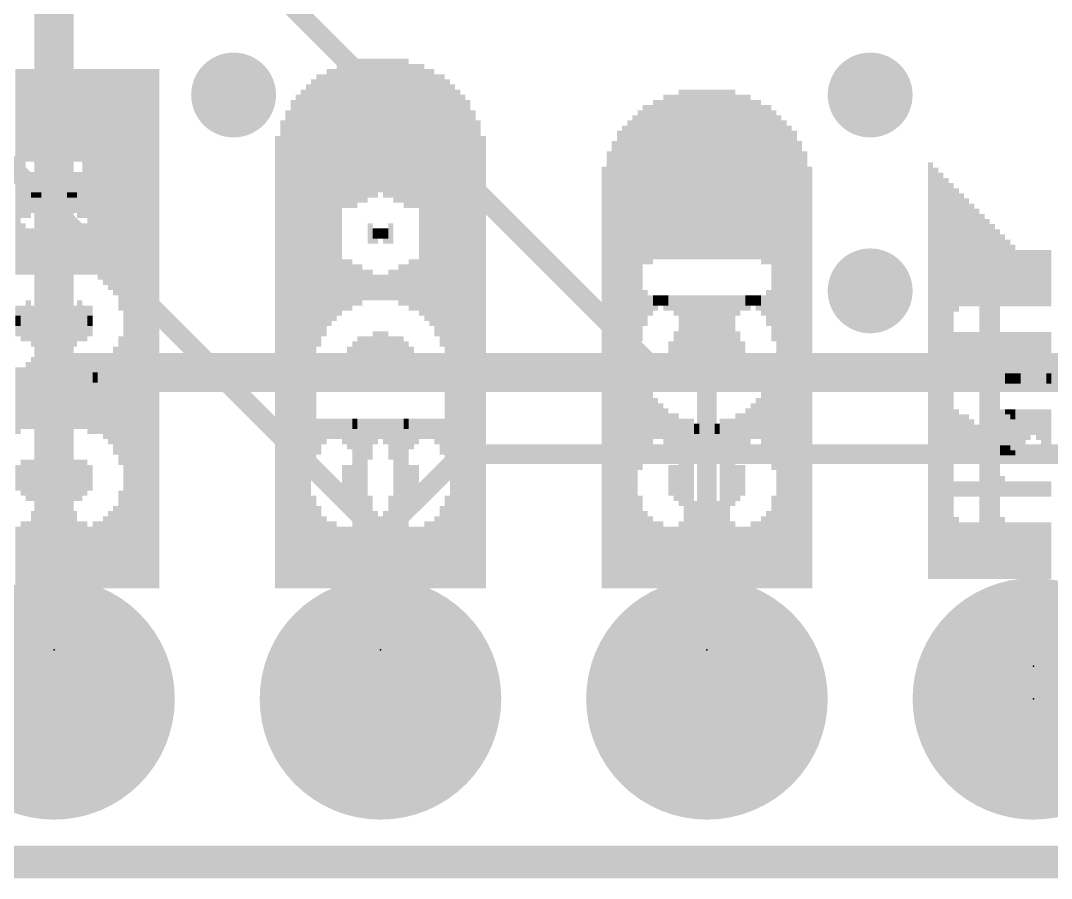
# Model space of a CAD drawing. Extents: x -41 to 66, y -18 to 51.
# Drawn here: x 8.63 to 16.65, y -0.13 to 6.55 of the extents above; entities that cross this region are included whole.
import ezdxf

# ---------------------------------------------------------------- set-up
doc = ezdxf.new("R2010")
doc.units = 0
for name, color, linetype in [('1', 12, 'CONTINUOUS'), ('16', 132, 'CONTINUOUS'), ('17', 110, 'CONTINUOUS'), ('18', 110, 'CONTINUOUS'), ('20', 31, 'CONTINUOUS'), ('21', 41, 'CONTINUOUS'), ('22', 40, 'CONTINUOUS'), ('23', 53, 'CONTINUOUS'), ('24', 53, 'CONTINUOUS'), ('51', 53, 'CONTINUOUS')]:
    doc.layers.add(name, color=color, linetype=linetype)

# ---------------------------------------------------------------- blocks, each defined once
blk = doc.blocks.new('RECT')
blk.add_solid([(-0.5, -0.5), (0.5, -0.5), (-0.5, 0.5), (0.5, 0.5)])
blk = doc.blocks.new('ROUNDP')
at = {"const_width": 0.5}
blk.add_lwpolyline([(0, -0.25, 1), (0, 0.25, 1), (0, -0.25)], format="xyb", dxfattribs=at)
blk = doc.blocks.new('ROUNDV')
at = {"const_width": 0.5}
blk.add_lwpolyline([(0, -0.25, 1), (0, 0.25, 1), (0, -0.25)], format="xyb", dxfattribs=at)

msp = doc.modelspace()

# ---------------------------------------------------------------- linework, layer by layer
at = {"layer": '1'}
for points, const_width in [([(13.589, 3.81), (10.16, 7.239)], 0.1524), ([(11.43, 2.54), (8.509, 5.461)], 0.1524), ([(13.97, 3.81), (13.589, 3.81)], 0.1524), ([(20.32, 3.81), (13.97, 3.81)], 0.1524), ([(13.97, 1.27), (13.97, 3.81)], 0.1524), ([(11.43, 1.27), (11.43, 2.54)], 0.1524), ([(25.4, 0), (0, 0)], 0.254)]:
    msp.add_lwpolyline(points, dxfattribs=dict(at, const_width=const_width))
at = {"layer": '1', "const_width": 0.0762}
for points in [[(13.589, 3.8481, 1), (13.589, 3.7719)], [(13.5621, 3.7831, 1), (13.6159, 3.8369)], [(13.97, 3.8481, 1), (13.97, 3.7719)], [(14.0081, 3.81, 1), (13.9319, 3.81)], [(13.97, 3.7719, 1), (13.97, 3.8481)], [(11.4681, 2.54, 1), (11.3919, 2.54)], [(11.4031, 2.5131, 1), (11.4569, 2.5669)], [(11.3919, 1.27, 1), (11.4681, 1.27)], [(13.9319, 1.27, 1), (14.0081, 1.27)]]:
    msp.add_lwpolyline(points, format="xyb", dxfattribs=at)
at = {"layer": '16'}
for points, const_width in [([(8.89, 3.81), (8.89, 8.0753)], 0.3048), ([(8.89, 3.81), (8.89, 1.27)], 0.3048), ([(17.526, 3.81), (8.89, 3.81)], 0.3048), ([(12.065, 3.175), (11.43, 2.54)], 0.1524), ([(17.907, 3.175), (12.065, 3.175)], 0.1524), ([(11.43, 2.54), (11.43, 1.27)], 0.1524), ([(16.51, 1.27), (17.78, 2.54)], 0.1524), ([(25.4, 0), (0, 0)], 0.254)]:
    msp.add_lwpolyline(points, dxfattribs=dict(at, const_width=const_width))
for points, const_width in [([(8.9662, 3.81, 1), (8.8138, 3.81)], 0.1524), ([(8.89, 3.8862, 1), (8.89, 3.7338)], 0.1524), ([(8.8138, 3.81, 1), (8.9662, 3.81)], 0.1524), ([(12.065, 3.2131, 1), (12.065, 3.1369)], 0.0762), ([(12.0919, 3.1481, 1), (12.0381, 3.2019)], 0.0762), ([(11.4681, 2.54, 1), (11.3919, 2.54)], 0.0762), ([(11.4031, 2.5669, 1), (11.4569, 2.5131)], 0.0762), ([(8.8138, 1.27, 1), (8.9662, 1.27)], 0.1524), ([(11.3919, 1.27, 1), (11.4681, 1.27)], 0.0762), ([(16.4831, 1.2969, 1), (16.5369, 1.2431)], 0.0762)]:
    msp.add_lwpolyline(points, format="xyb", dxfattribs=dict(at, const_width=const_width))
at = {"layer": '20', "const_width": 0.2032}
msp.add_lwpolyline([(25.4, 0), (0, 0)], dxfattribs=at)
at = {"layer": '23'}
for p in [(8.89, 1.651), (11.43, 1.651), (13.97, 1.651), (16.51, 1.524), (16.51, 1.27)]:
    msp.add_point(p, dxfattribs=at)
at = {"layer": '24'}
for p in [(8.89, 1.651), (11.43, 1.651), (13.97, 1.651), (16.51, 1.524)]:
    msp.add_point(p, dxfattribs=at)

# ---------------------------------------------------------------- block references
at = {"layer": '17', "rotation": 90}
for p, xscale, yscale in [((8.89, 1.27), 1.8796, 1.8796), ((8.89, 1.27), 1.8796, 1.8796), ((11.43, 1.27), 1.8796, 1.8796), ((11.43, 1.27), 1.8796, 1.8796), ((13.97, 1.27), 1.8796, 1.8796), ((13.97, 1.27), 1.8796, 1.8796), ((16.51, 1.27), 1.8796, 1.8796), ((16.51, 1.27), 1.8796, 1.8796), ((8.89, 1.27), 1.524, 1.524), ((8.89, 1.27), 1.524, 1.524), ((11.43, 1.27), 1.524, 1.524), ((11.43, 1.27), 1.524, 1.524), ((13.97, 1.27), 1.524, 1.524), ((13.97, 1.27), 1.524, 1.524), ((16.51, 1.27), 1.524, 1.524), ((16.51, 1.27), 1.524, 1.524)]:
    msp.add_blockref('ROUNDP', p, dxfattribs=dict(at, xscale=xscale, yscale=yscale))
at = {"layer": '18', "xscale": 0.6604, "yscale": 0.6604}
for p in [(10.287, 5.969), (10.287, 5.969), (15.24, 5.969), (15.24, 5.969), (15.24, 4.445), (15.24, 4.445)]:
    msp.add_blockref('ROUNDV', p, dxfattribs=at)
at = {"layer": '21', "yscale": 0.04, "rotation": 90}
for p, xscale in [((11.11, 5.631), 1.16), ((11.15, 5.651), 1.12), ((11.19, 5.651), 1.12), ((11.23, 5.671), 1.16), ((11.27, 5.691), 1.12), ((11.31, 5.691), 1.12), ((11.35, 5.711), 1.08), ((11.39, 5.711), 1.08), ((11.43, 5.731), 1.04), ((11.47, 5.731), 1.04), ((11.59, 5.771), 0.96), ((11.63, 5.771), 0.96), ((11.67, 5.771), 0.88), ((11.71, 5.771), 0.88), ((11.75, 5.791), 0.84), ((8.61, 5.931), 0.48), ((8.65, 5.911), 0.52), ((8.69, 5.911), 0.52), ((8.73, 5.891), 0.56), ((8.77, 5.891), 0.56), ((8.81, 5.871), 0.6), ((8.85, 5.871), 0.6), ((8.89, 5.851), 0.64), ((8.93, 5.851), 0.64), ((8.97, 5.831), 0.68), ((9.01, 5.831), 0.68), ((9.05, 5.811), 0.72), ((9.09, 5.811), 0.72), ((9.13, 5.791), 0.76), ((9.17, 5.791), 0.76), ((9.21, 5.771), 0.8), ((9.25, 5.771), 0.8), ((9.29, 5.751), 0.84), ((9.33, 5.751), 0.84), ((9.37, 5.731), 0.88), ((9.41, 5.711), 0.92), ((9.45, 4.151), 4.04), ((9.49, 4.151), 4.04), ((9.53, 4.151), 4.04), ((9.57, 4.151), 4.04), ((9.61, 4.151), 4.04), ((9.65, 4.151), 4.04), ((9.69, 4.151), 4.04), ((10.95, 5.551), 1.16), ((10.99, 5.571), 1.12), ((11.03, 5.591), 1.16), ((11.07, 5.611), 1.12), ((11.79, 5.771), 0.8), ((11.83, 5.791), 0.76), ((11.87, 5.771), 0.72), ((11.91, 5.771), 0.72), ((10.87, 4.091), 3.92), ((10.91, 4.571), 3.04), ((11.95, 5.711), 0.76), ((11.99, 4.091), 3.92), ((10.79, 4.051), 3.84), ((10.83, 4.071), 3.88), ((12.03, 4.071), 3.88), ((12.07, 4.051), 3.84), ((13.65, 5.331), 1.28), ((13.69, 5.331), 1.28), ((13.73, 5.331), 1.28), ((13.77, 5.351), 1.32), ((13.81, 5.351), 1.32), ((13.85, 5.351), 1.32), ((13.89, 5.351), 1.32), ((13.93, 5.351), 1.32), ((13.97, 5.351), 1.32), ((14.01, 5.351), 1.32), ((14.05, 5.351), 1.32), ((14.09, 5.351), 1.32), ((14.13, 5.351), 1.32), ((14.17, 5.351), 1.32), ((14.21, 5.331), 1.28), ((14.25, 5.331), 1.28), ((14.29, 5.331), 1.28), ((10.75, 4.031), 3.8), ((12.11, 4.031), 3.8), ((13.49, 5.271), 1.24), ((13.53, 5.271), 1.24), ((13.57, 5.311), 1.24), ((13.61, 5.311), 1.24), ((14.33, 5.551), 0.76), ((14.37, 5.551), 0.76), ((14.41, 5.531), 0.72), ((14.45, 5.531), 0.72), ((10.71, 3.991), 3.72), ((12.15, 3.991), 3.72), ((13.41, 3.971), 3.68), ((13.45, 4.951), 1.8), ((14.49, 5.491), 0.72), ((14.53, 3.971), 3.68), ((10.67, 3.951), 3.64), ((12.19, 3.951), 3.64), ((13.33, 3.931), 3.6), ((13.37, 3.951), 3.64), ((14.57, 3.951), 3.64), ((14.61, 3.931), 3.6), ((10.63, 3.891), 3.52), ((12.23, 3.891), 3.52), ((13.29, 3.911), 3.56), ((14.65, 3.911), 3.56), ((13.25, 3.871), 3.48), ((14.69, 3.871), 3.48), ((13.21, 3.831), 3.4), ((14.73, 3.831), 3.4), ((8.61, 5.191), 0.44), ((8.65, 5.211), 0.4), ((13.17, 3.771), 3.28), ((14.77, 3.771), 3.28), ((15.71, 3.824), 3.24), ((15.75, 3.804), 3.2), ((8.69, 5.191), 0.36), ((8.73, 5.211), 0.32), ((8.77, 5.191), 0.28), ((8.81, 5.191), 0.28), ((15.79, 3.784), 3.16), ((15.83, 3.764), 3.12), ((8.85, 5.191), 0.2), ((8.89, 5.191), 0.2), ((8.93, 5.191), 0.12), ((8.97, 5.191), 0.12), ((15.87, 4.924), 0.72), ((15.91, 4.944), 0.6), ((9.01, 5.191), 0.04), ((9.05, 5.191), 0.04), ((11.91, 4.891), 0.56), ((11.95, 4.871), 0.6), ((15.95, 4.924), 0.56), ((15.99, 4.904), 0.52), ((9.37, 4.771), 0.64), ((9.41, 4.751), 0.76), ((11.75, 4.891), 0.4), ((11.79, 4.871), 0.44), ((11.83, 4.891), 0.48), ((11.87, 4.871), 0.52), ((16.03, 4.884), 0.48), ((16.07, 4.824), 0.52), ((9.21, 4.791), 0.44), ((9.25, 4.791), 0.44), ((9.29, 4.791), 0.52), ((9.33, 4.771), 0.56), ((16.11, 3.624), 2.84), ((16.15, 3.604), 2.8), ((9.05, 4.771), 0.32), ((9.09, 4.771), 0.32), ((9.13, 4.791), 0.36), ((9.17, 4.791), 0.36), ((11.39, 4.891), 0.08), ((11.43, 4.891), 0.08), ((11.47, 4.871), 0.12), ((11.51, 4.891), 0.16), ((16.19, 3.584), 2.76), ((16.23, 3.564), 2.72), ((8.89, 4.671), 0.36), ((8.93, 4.691), 0.32), ((8.97, 4.731), 0.32), ((9.01, 4.731), 0.32), ((16.27, 4.744), 0.28), ((16.31, 4.744), 0.2), ((8.73, 4.671), 0.2), ((8.77, 4.671), 0.2), ((8.81, 4.671), 0.28), ((8.85, 4.651), 0.32), ((10.95, 4.411), 0.8), ((10.99, 4.431), 0.68), ((16.35, 4.724), 0.16), ((16.39, 4.704), 0.12), ((16.43, 4.544), 0.44), ((16.47, 4.544), 0.44), ((16.51, 4.544), 0.44), ((16.55, 4.544), 0.44), ((16.59, 4.544), 0.44), ((16.63, 4.544), 0.44), ((8.61, 4.631), 0.12), ((8.65, 4.651), 0.16), ((8.69, 4.651), 0.16), ((11.03, 4.451), 0.56), ((11.07, 4.471), 0.52), ((11.11, 4.471), 0.44), ((11.15, 4.491), 0.4), ((11.19, 4.491), 0.4), ((11.23, 4.491), 0.32), ((11.27, 4.491), 0.32), ((11.31, 4.491), 0.24), ((11.35, 4.491), 0.24), ((11.39, 4.471), 0.2), ((11.43, 4.471), 0.2), ((11.47, 4.451), 0.16), ((11.51, 4.451), 0.16), ((11.55, 4.431), 0.12), ((11.59, 4.411), 0.16), ((11.63, 4.391), 0.12), ((11.67, 4.391), 0.12), ((11.71, 4.351), 0.12), ((11.75, 4.331), 0.16), ((11.95, 4.191), 0.44), ((13.49, 4.311), 0.28), ((13.53, 4.331), 0.16), ((13.57, 4.351), 0.12), ((13.61, 4.371), 0.08), ((13.65, 4.371), 0.08), ((13.69, 4.351), 0.12), ((13.73, 4.331), 0.16), ((13.77, 4.311), 0.2), ((13.81, 4.071), 0.68), ((13.85, 4.051), 0.72), ((13.89, 4.051), 0.72), ((13.93, 4.051), 0.72), ((13.97, 4.051), 0.72), ((14.01, 4.051), 0.72), ((14.05, 4.051), 0.72), ((14.09, 4.051), 0.72), ((14.13, 4.051), 0.72), ((14.17, 4.071), 0.68), ((14.21, 4.331), 0.16), ((14.25, 4.351), 0.12), ((14.29, 4.351), 0.12), ((14.33, 4.371), 0.08), ((14.37, 4.371), 0.08), ((14.41, 4.351), 0.12), ((14.45, 4.331), 0.24), ((14.49, 4.291), 0.32), ((8.65, 4.211), 0.24), ((8.69, 4.211), 0.24), ((9.05, 4.171), 0.32), ((9.09, 4.211), 0.32), ((9.13, 4.191), 0.28), ((9.17, 4.211), 0.24), ((11.79, 4.291), 0.16), ((11.83, 4.291), 0.16), ((11.87, 4.251), 0.24), ((11.91, 4.231), 0.28), ((8.61, 4.211), 0.08), ((8.73, 4.171), 0.24), ((9.01, 3.831), 0.92), ((13.77, 3.971), 0.4), ((8.77, 3.731), 0.8), ((8.81, 3.711), 0.76), ((8.85, 3.691), 0.8), ((8.89, 3.671), 0.84), ((8.93, 3.691), 0.8), ((8.97, 3.731), 0.8), ((11.31, 3.891), 0.4), ((11.35, 3.891), 0.4), ((11.39, 3.911), 0.44), ((11.43, 3.911), 0.44), ((11.47, 3.911), 0.44), ((11.51, 3.891), 0.4), ((11.55, 3.891), 0.4), ((11.59, 3.891), 0.4), ((13.73, 3.951), 0.28), ((14.21, 3.951), 0.36), ((16.47, 3.924), 0.4), ((16.51, 3.924), 0.4), ((16.55, 3.924), 0.4), ((16.59, 3.924), 0.4), ((16.63, 3.924), 0.4), ((9.41, 3.851), 0.32), ((11.23, 3.851), 0.32), ((11.27, 3.871), 0.36), ((11.63, 3.871), 0.36), ((11.67, 3.851), 0.32), ((14.25, 3.951), 0.2), ((16.43, 3.904), 0.36), ((8.73, 3.651), 0.56), ((9.37, 3.831), 0.2), ((11.19, 3.811), 0.24), ((8.61, 3.591), 0.52), ((8.65, 3.611), 0.48), ((8.69, 3.631), 0.52), ((9.05, 3.611), 0.48), ((9.25, 3.791), 0.12), ((9.29, 3.791), 0.12), ((9.33, 3.811), 0.16), ((11.71, 3.811), 0.16), ((13.45, 3.471), 0.84), ((9.09, 3.591), 0.44), ((9.13, 3.591), 0.44), ((9.17, 3.731), 0.16), ((9.21, 3.771), 0.08), ((13.49, 3.471), 0.6), ((14.49, 3.451), 0.64), ((16.27, 3.744), 0.12), ((16.31, 3.764), 0.08), ((16.35, 3.764), 0.08), ((16.39, 3.764), 0.08), ((13.53, 3.471), 0.44), ((14.45, 3.451), 0.48), ((13.57, 3.451), 0.32), ((14.41, 3.451), 0.4), ((9.17, 3.451), 0.16), ((13.61, 3.431), 0.28), ((13.65, 3.391), 0.28), ((14.29, 3.431), 0.2), ((14.33, 3.431), 0.2), ((14.37, 3.431), 0.28), ((9.21, 3.431), 0.12), ((9.25, 3.391), 0.12), ((9.29, 3.391), 0.12), ((9.33, 3.371), 0.16), ((9.37, 3.371), 0.24), ((9.41, 3.331), 0.32), ((10.95, 3.311), 0.28), ((10.99, 3.351), 0.2), ((11.03, 3.371), 0.16), ((11.07, 3.371), 0.16), ((11.11, 3.371), 0.16), ((11.15, 3.351), 0.2), ((11.19, 3.331), 0.24), ((11.23, 3.151), 0.6), ((11.27, 3.171), 0.56), ((11.31, 3.211), 0.48), ((11.35, 3.291), 0.32), ((11.39, 3.351), 0.2), ((11.43, 3.371), 0.16), ((11.47, 3.391), 0.12), ((11.51, 3.391), 0.12), ((11.55, 3.391), 0.12), ((11.59, 3.391), 0.12), ((11.63, 3.411), 0.08), ((11.67, 3.391), 0.12), ((11.71, 3.391), 0.12), ((11.75, 3.391), 0.12), ((11.79, 3.391), 0.12), ((11.83, 3.371), 0.16), ((11.87, 3.351), 0.2), ((11.91, 3.331), 0.24), ((11.95, 3.311), 0.36), ((13.69, 3.371), 0.24), ((13.73, 3.351), 0.28), ((13.77, 3.151), 0.6), ((13.81, 3.171), 0.56), ((13.85, 3.211), 0.48), ((14.09, 3.391), 0.12), ((14.13, 3.391), 0.12), ((14.17, 3.391), 0.12), ((14.21, 3.411), 0.16), ((14.25, 3.411), 0.16), ((16.27, 3.324), 0.4), ((16.31, 3.344), 0.36), ((16.35, 3.364), 0.32), ((16.39, 3.384), 0.28), ((16.43, 3.384), 0.28), ((16.47, 3.404), 0.24), ((16.51, 3.424), 0.2), ((16.55, 3.444), 0.16), ((16.59, 3.444), 0.16), ((16.63, 3.464), 0.12), ((13.89, 3.271), 0.28), ((13.93, 3.311), 0.2), ((13.97, 3.351), 0.12), ((14.01, 3.351), 0.12), ((14.05, 3.371), 0.08), ((9.05, 2.971), 0.32), ((9.09, 2.971), 0.32), ((9.13, 2.991), 0.28), ((8.61, 2.991), 0.12), ((8.65, 2.991), 0.2), ((8.69, 2.971), 0.24), ((8.73, 2.951), 0.28), ((9.01, 2.591), 0.92), ((9.17, 2.991), 0.2), ((11.15, 2.971), 0.16), ((11.19, 2.971), 0.24), ((11.59, 2.611), 0.96), ((11.63, 2.931), 0.32), ((11.67, 2.951), 0.28), ((11.71, 2.971), 0.24), ((13.69, 2.971), 0.16), ((13.73, 2.971), 0.24), ((14.13, 2.591), 0.92), ((14.17, 2.931), 0.32), ((14.21, 2.951), 0.28), ((14.25, 2.971), 0.24), ((11.55, 2.551), 0.84), ((14.09, 2.551), 0.84), ((16.27, 2.924), 0.16), ((8.77, 2.511), 0.76), ((8.81, 2.511), 0.76), ((8.85, 2.511), 0.76), ((8.89, 2.511), 0.76), ((8.93, 2.511), 0.76), ((8.97, 2.511), 0.76), ((16.31, 2.904), 0.12), ((16.35, 2.904), 0.12), ((16.39, 2.904), 0.12), ((16.43, 2.904), 0.12), ((16.47, 2.904), 0.12), ((16.51, 2.904), 0.12), ((16.55, 2.904), 0.12), ((16.59, 2.904), 0.12), ((16.63, 2.904), 0.12), ((10.91, 2.491), 0.72), ((11.51, 2.491), 0.72), ((11.95, 2.471), 0.68), ((13.45, 2.491), 0.72), ((14.05, 2.471), 0.68), ((8.73, 2.431), 0.6), ((9.37, 2.431), 0.6), ((9.41, 2.451), 0.64), ((10.95, 2.451), 0.64), ((11.47, 2.431), 0.6), ((11.91, 2.431), 0.6), ((13.49, 2.431), 0.6), ((14.01, 2.431), 0.6), ((14.45, 2.431), 0.6), ((14.49, 2.451), 0.64), ((8.65, 2.391), 0.52), ((8.69, 2.391), 0.52), ((9.29, 2.391), 0.52), ((9.33, 2.411), 0.56), ((10.99, 2.411), 0.56), ((11.03, 2.391), 0.52), ((11.07, 2.391), 0.52), ((11.35, 2.391), 0.52), ((11.39, 2.391), 0.52), ((11.43, 2.411), 0.56), ((11.63, 2.391), 0.52), ((11.83, 2.391), 0.52), ((11.87, 2.391), 0.52), ((13.53, 2.411), 0.56), ((13.57, 2.391), 0.52), ((13.61, 2.391), 0.52), ((13.93, 2.391), 0.52), ((13.97, 2.411), 0.56), ((14.17, 2.391), 0.52), ((14.41, 2.391), 0.52), ((16.27, 2.444), 0.48), ((8.61, 2.371), 0.48), ((9.05, 2.371), 0.48), ((9.09, 2.351), 0.44), ((9.13, 2.351), 0.44), ((9.17, 2.371), 0.48), ((9.21, 2.371), 0.48), ((9.25, 2.371), 0.48), ((11.11, 2.371), 0.48), ((11.15, 2.371), 0.48), ((11.19, 2.371), 0.48), ((11.23, 2.371), 0.48), ((11.27, 2.371), 0.48), ((11.31, 2.371), 0.48), ((11.67, 2.371), 0.48), ((11.71, 2.371), 0.48), ((11.75, 2.371), 0.48), ((11.79, 2.371), 0.48), ((13.65, 2.371), 0.48), ((13.69, 2.371), 0.48), ((13.73, 2.371), 0.48), ((13.77, 2.371), 0.48), ((13.81, 2.371), 0.48), ((13.85, 2.371), 0.48), ((13.89, 2.371), 0.48), ((14.21, 2.371), 0.48), ((14.25, 2.371), 0.48), ((14.29, 2.351), 0.44), ((14.33, 2.371), 0.48), ((14.37, 2.371), 0.48), ((15.87, 2.424), 0.44), ((15.91, 2.404), 0.4), ((15.95, 2.404), 0.4), ((15.99, 2.404), 0.4), ((16.03, 2.404), 0.4), ((16.07, 2.424), 0.44), ((16.31, 2.424), 0.44), ((16.35, 2.424), 0.44), ((16.39, 2.424), 0.44), ((16.43, 2.424), 0.44), ((16.47, 2.424), 0.44), ((16.51, 2.424), 0.44), ((16.55, 2.424), 0.44), ((16.59, 2.424), 0.44), ((16.63, 2.424), 0.44)]:
    msp.add_blockref('RECT', p, dxfattribs=dict(at, xscale=xscale))
for p in [(11.51, 5.751), (11.55, 5.751)]:
    msp.add_blockref('RECT', p, dxfattribs=at)
at = {"layer": '22', "yscale": 0.04, "rotation": 90}
for p, xscale in [((11.11, 5.791), 0.84), ((11.15, 5.771), 0.88), ((11.19, 5.771), 0.88), ((11.23, 5.771), 0.96), ((11.27, 5.771), 0.96), ((11.39, 5.731), 1.04), ((11.43, 5.731), 1.04), ((11.47, 5.711), 1.08), ((11.51, 5.711), 1.08), ((11.55, 5.691), 1.12), ((11.59, 5.691), 1.12), ((11.63, 5.671), 1.16), ((11.67, 5.651), 1.12), ((11.71, 5.651), 1.12), ((11.75, 5.631), 1.16), ((8.61, 5.791), 0.76), ((8.65, 5.791), 0.76), ((8.69, 5.811), 0.72), ((8.73, 5.811), 0.72), ((8.77, 5.831), 0.68), ((8.81, 5.831), 0.68), ((8.85, 5.851), 0.64), ((8.89, 5.851), 0.64), ((8.93, 5.871), 0.6), ((8.97, 5.871), 0.6), ((9.01, 5.891), 0.56), ((9.05, 5.891), 0.56), ((9.09, 5.911), 0.52), ((9.13, 5.911), 0.52), ((9.17, 5.931), 0.48), ((9.21, 5.931), 0.48), ((9.25, 5.951), 0.44), ((9.29, 5.951), 0.44), ((9.33, 5.951), 0.44), ((9.37, 5.931), 0.48), ((9.41, 5.231), 1.88), ((9.45, 4.151), 4.04), ((9.49, 4.151), 4.04), ((9.53, 4.151), 4.04), ((9.57, 4.151), 4.04), ((9.61, 4.151), 4.04), ((9.65, 4.151), 4.04), ((9.69, 4.151), 4.04), ((10.95, 5.771), 0.72), ((10.99, 5.771), 0.72), ((11.03, 5.791), 0.76), ((11.07, 5.771), 0.8), ((11.79, 5.611), 1.12), ((11.83, 5.591), 1.16), ((11.87, 5.571), 1.12), ((11.91, 5.551), 1.16), ((10.87, 4.091), 3.92), ((10.91, 5.711), 0.76), ((11.95, 4.571), 3.04), ((11.99, 4.091), 3.92), ((10.79, 4.051), 3.84), ((10.83, 4.071), 3.88), ((12.03, 4.071), 3.88), ((12.07, 4.051), 3.84), ((13.65, 5.331), 1.28), ((13.69, 5.331), 1.28), ((13.73, 5.331), 1.28), ((13.77, 5.351), 1.32), ((13.81, 5.351), 1.32), ((13.85, 5.351), 1.32), ((13.89, 5.351), 1.32), ((13.93, 5.351), 1.32), ((13.97, 5.351), 1.32), ((14.01, 5.351), 1.32), ((14.05, 5.351), 1.32), ((14.09, 5.351), 1.32), ((14.13, 5.351), 1.32), ((14.17, 5.351), 1.32), ((14.21, 5.331), 1.28), ((14.25, 5.331), 1.28), ((14.29, 5.331), 1.28), ((10.75, 4.031), 3.8), ((12.11, 4.031), 3.8), ((13.49, 5.531), 0.72), ((13.53, 5.531), 0.72), ((13.57, 5.551), 0.76), ((13.61, 5.551), 0.76), ((14.33, 5.311), 1.24), ((14.37, 5.311), 1.24), ((14.41, 5.271), 1.24), ((14.45, 5.271), 1.24), ((10.71, 3.991), 3.72), ((12.15, 3.991), 3.72), ((13.41, 3.971), 3.68), ((13.45, 5.491), 0.72), ((14.49, 4.951), 1.8), ((14.53, 3.971), 3.68), ((10.67, 3.951), 3.64), ((12.19, 3.951), 3.64), ((13.33, 3.931), 3.6), ((13.37, 3.951), 3.64), ((14.57, 3.951), 3.64), ((14.61, 3.931), 3.6), ((10.63, 3.891), 3.52), ((12.23, 3.891), 3.52), ((13.29, 3.911), 3.56), ((14.65, 3.911), 3.56), ((13.25, 3.871), 3.48), ((14.69, 3.871), 3.48), ((9.33, 5.191), 0.6), ((9.37, 5.191), 0.6), ((13.21, 3.831), 3.4), ((14.73, 3.831), 3.4), ((9.13, 5.211), 0.4), ((9.17, 5.191), 0.44), ((9.21, 5.211), 0.48), ((9.25, 5.191), 0.52), ((9.29, 5.191), 0.52), ((13.17, 3.771), 3.28), ((14.77, 3.771), 3.28), ((15.71, 3.824), 3.24), ((15.75, 3.804), 3.2), ((8.97, 5.191), 0.28), ((9.01, 5.191), 0.28), ((9.05, 5.211), 0.32), ((9.09, 5.191), 0.36), ((15.79, 3.784), 3.16), ((15.83, 3.764), 3.12), ((8.81, 5.191), 0.12), ((8.85, 5.191), 0.12), ((8.89, 5.191), 0.2), ((8.93, 5.191), 0.2), ((15.87, 3.744), 3.08), ((15.91, 4.764), 0.96), ((8.73, 5.191), 0.04), ((8.77, 5.191), 0.04), ((10.91, 4.871), 0.6), ((10.95, 4.891), 0.56), ((15.95, 4.764), 0.88), ((15.99, 4.744), 0.84), ((10.99, 4.871), 0.52), ((11.03, 4.891), 0.48), ((11.07, 4.871), 0.44), ((11.11, 4.891), 0.4), ((16.03, 4.724), 0.8), ((16.07, 4.704), 0.76), ((16.11, 4.684), 0.72), ((16.15, 4.664), 0.68), ((8.61, 4.791), 0.36), ((8.65, 4.791), 0.36), ((8.69, 4.771), 0.32), ((8.73, 4.771), 0.32), ((11.35, 4.891), 0.16), ((11.39, 4.871), 0.12), ((11.43, 4.891), 0.08), ((11.47, 4.891), 0.08), ((16.19, 4.644), 0.64), ((16.23, 4.624), 0.6), ((8.77, 4.731), 0.32), ((8.81, 4.731), 0.32), ((8.85, 4.691), 0.32), ((8.89, 4.671), 0.36), ((16.27, 4.604), 0.56), ((16.31, 4.584), 0.52), ((8.93, 4.651), 0.32), ((8.97, 4.671), 0.28), ((9.01, 4.671), 0.2), ((9.05, 4.671), 0.2), ((11.87, 4.431), 0.68), ((11.91, 4.411), 0.8), ((16.35, 4.564), 0.48), ((16.39, 4.544), 0.44), ((16.43, 4.544), 0.44), ((16.47, 4.544), 0.44), ((16.51, 4.544), 0.44), ((16.55, 4.544), 0.44), ((16.59, 4.544), 0.44), ((16.63, 4.704), 0.12), ((9.09, 4.651), 0.16), ((9.13, 4.651), 0.16), ((9.17, 4.631), 0.12), ((9.21, 4.631), 0.12), ((9.37, 4.551), 0.28), ((11.67, 4.491), 0.4), ((11.71, 4.491), 0.4), ((11.75, 4.471), 0.44), ((11.79, 4.471), 0.52), ((11.83, 4.451), 0.56), ((9.25, 4.591), 0.12), ((9.29, 4.571), 0.16), ((9.33, 4.551), 0.2), ((11.51, 4.491), 0.24), ((11.55, 4.491), 0.24), ((11.59, 4.491), 0.32), ((11.63, 4.491), 0.32), ((11.35, 4.451), 0.16), ((11.39, 4.451), 0.16), ((11.43, 4.471), 0.2), ((11.47, 4.471), 0.2), ((10.91, 4.191), 0.44), ((11.11, 4.331), 0.16), ((11.15, 4.351), 0.12), ((11.19, 4.391), 0.12), ((11.23, 4.391), 0.12), ((11.27, 4.411), 0.16), ((11.31, 4.431), 0.12), ((13.45, 4.291), 0.32), ((13.49, 4.331), 0.24), ((13.53, 4.351), 0.12), ((13.57, 4.371), 0.08), ((13.61, 4.371), 0.08), ((13.65, 4.351), 0.12), ((13.69, 4.351), 0.12), ((13.73, 4.331), 0.16), ((13.77, 4.071), 0.68), ((13.81, 4.051), 0.72), ((13.85, 4.051), 0.72), ((13.89, 4.051), 0.72), ((13.93, 4.051), 0.72), ((13.97, 4.051), 0.72), ((14.01, 4.051), 0.72), ((14.05, 4.051), 0.72), ((14.09, 4.051), 0.72), ((14.13, 4.071), 0.68), ((14.17, 4.311), 0.2), ((14.21, 4.331), 0.16), ((14.25, 4.351), 0.12), ((14.29, 4.371), 0.08), ((14.33, 4.371), 0.08), ((14.37, 4.351), 0.12), ((14.41, 4.331), 0.16), ((14.45, 4.311), 0.28), ((8.61, 4.211), 0.24), ((8.65, 4.191), 0.28), ((8.69, 4.211), 0.32), ((8.73, 4.171), 0.32), ((9.09, 4.211), 0.24), ((9.13, 4.211), 0.24), ((10.95, 4.231), 0.28), ((10.99, 4.251), 0.24), ((11.03, 4.291), 0.16), ((11.07, 4.291), 0.16), ((8.77, 3.831), 0.92), ((9.05, 4.171), 0.24), ((9.17, 4.211), 0.08), ((14.17, 3.971), 0.4), ((8.81, 3.731), 0.8), ((8.85, 3.691), 0.8), ((8.89, 3.671), 0.84), ((8.93, 3.691), 0.8), ((8.97, 3.711), 0.76), ((9.01, 3.731), 0.8), ((11.27, 3.891), 0.4), ((11.31, 3.891), 0.4), ((11.35, 3.891), 0.4), ((11.39, 3.911), 0.44), ((11.43, 3.911), 0.44), ((11.47, 3.911), 0.44), ((11.51, 3.891), 0.4), ((11.55, 3.891), 0.4), ((13.73, 3.951), 0.36), ((14.21, 3.951), 0.28), ((15.91, 3.904), 0.44), ((15.95, 3.924), 0.4), ((15.99, 3.924), 0.4), ((16.03, 3.924), 0.4), ((16.07, 3.924), 0.4), ((16.11, 3.924), 0.4), ((16.15, 3.924), 0.4), ((16.19, 3.924), 0.4), ((16.23, 3.924), 0.4), ((16.27, 3.924), 0.4), ((16.31, 3.924), 0.4), ((16.35, 3.924), 0.4), ((16.39, 3.924), 0.4), ((16.43, 3.924), 0.4), ((16.47, 3.924), 0.4), ((16.51, 3.924), 0.4), ((16.55, 3.924), 0.4), ((9.37, 3.591), 0.84), ((11.19, 3.851), 0.32), ((11.23, 3.871), 0.36), ((11.59, 3.871), 0.36), ((11.63, 3.851), 0.32), ((13.69, 3.951), 0.2), ((16.59, 3.904), 0.36), ((9.05, 3.651), 0.56), ((9.33, 3.591), 0.68), ((11.67, 3.811), 0.24), ((8.73, 3.611), 0.48), ((9.09, 3.631), 0.52), ((9.13, 3.611), 0.48), ((9.17, 3.591), 0.52), ((9.21, 3.591), 0.52), ((9.25, 3.611), 0.56), ((9.29, 3.591), 0.6), ((11.15, 3.811), 0.16), ((14.49, 3.471), 0.84), ((8.61, 3.731), 0.16), ((8.65, 3.591), 0.44), ((8.69, 3.591), 0.44), ((13.45, 3.451), 0.64), ((14.45, 3.471), 0.6), ((16.63, 3.764), 0.08), ((13.49, 3.451), 0.48), ((14.41, 3.471), 0.44), ((13.53, 3.451), 0.4), ((14.37, 3.451), 0.32), ((8.61, 3.451), 0.16), ((13.57, 3.431), 0.28), ((13.61, 3.431), 0.2), ((13.65, 3.431), 0.2), ((14.29, 3.391), 0.28), ((14.33, 3.431), 0.28), ((10.91, 3.311), 0.36), ((10.95, 3.331), 0.24), ((10.99, 3.351), 0.2), ((11.03, 3.371), 0.16), ((11.07, 3.391), 0.12), ((11.11, 3.391), 0.12), ((11.15, 3.391), 0.12), ((11.19, 3.391), 0.12), ((11.23, 3.411), 0.08), ((11.27, 3.391), 0.12), ((11.31, 3.391), 0.12), ((11.35, 3.391), 0.12), ((11.39, 3.391), 0.12), ((11.43, 3.371), 0.16), ((11.47, 3.351), 0.2), ((11.51, 3.291), 0.32), ((11.55, 3.211), 0.48), ((11.59, 3.171), 0.56), ((11.63, 3.151), 0.6), ((11.67, 3.331), 0.24), ((11.71, 3.351), 0.2), ((11.75, 3.371), 0.16), ((11.79, 3.371), 0.16), ((11.83, 3.371), 0.16), ((11.87, 3.351), 0.2), ((11.91, 3.311), 0.28), ((13.69, 3.411), 0.16), ((13.73, 3.411), 0.16), ((13.77, 3.391), 0.12), ((13.81, 3.391), 0.12), ((13.85, 3.391), 0.12), ((14.09, 3.211), 0.48), ((14.13, 3.171), 0.56), ((14.17, 3.151), 0.6), ((14.21, 3.351), 0.28), ((14.25, 3.371), 0.24), ((15.91, 3.324), 0.4), ((15.95, 3.324), 0.32), ((15.99, 3.324), 0.32), ((16.31, 3.504), 0.04), ((16.35, 3.484), 0.08), ((16.39, 3.464), 0.12), ((16.43, 3.444), 0.16), ((16.47, 3.444), 0.16), ((16.51, 3.424), 0.2), ((16.55, 3.404), 0.24), ((16.59, 3.384), 0.28), ((16.63, 3.384), 0.28), ((13.89, 3.371), 0.08), ((13.93, 3.351), 0.12), ((13.97, 3.351), 0.12), ((14.01, 3.311), 0.2), ((14.05, 3.271), 0.28), ((16.03, 3.304), 0.28), ((16.07, 3.284), 0.24), ((16.11, 3.264), 0.2), ((16.15, 3.264), 0.2), ((16.19, 3.244), 0.16), ((16.23, 3.224), 0.12), ((16.27, 3.204), 0.08), ((16.31, 3.204), 0.08), ((8.65, 2.991), 0.28), ((8.69, 2.971), 0.32), ((8.73, 2.971), 0.32), ((16.35, 3.184), 0.04), ((8.61, 2.991), 0.2), ((8.77, 2.591), 0.92), ((9.05, 2.951), 0.28), ((9.09, 2.971), 0.24), ((9.13, 2.991), 0.2), ((9.17, 2.991), 0.12), ((11.15, 2.971), 0.24), ((11.19, 2.951), 0.28), ((11.23, 2.931), 0.32), ((11.27, 2.611), 0.96), ((11.67, 2.971), 0.24), ((11.71, 2.971), 0.16), ((13.69, 2.971), 0.24), ((13.73, 2.951), 0.28), ((13.77, 2.931), 0.32), ((13.81, 2.591), 0.92), ((14.21, 2.971), 0.24), ((14.25, 2.971), 0.16), ((11.31, 2.551), 0.84), ((13.85, 2.551), 0.84), ((8.81, 2.511), 0.76), ((8.85, 2.511), 0.76), ((8.89, 2.511), 0.76), ((8.93, 2.511), 0.76), ((8.97, 2.511), 0.76), ((9.01, 2.511), 0.76), ((9.41, 2.511), 0.76), ((15.91, 2.904), 0.12), ((15.95, 2.904), 0.12), ((15.99, 2.904), 0.12), ((16.03, 2.904), 0.12), ((16.07, 2.904), 0.12), ((16.11, 2.904), 0.12), ((16.15, 2.904), 0.12), ((16.19, 2.904), 0.12), ((16.23, 2.904), 0.12), ((16.27, 2.904), 0.12), ((16.31, 2.904), 0.12), ((16.35, 2.904), 0.12), ((16.39, 2.904), 0.12), ((16.43, 2.904), 0.12), ((16.47, 2.904), 0.12), ((16.51, 2.904), 0.12), ((16.55, 2.904), 0.12), ((16.59, 2.904), 0.12), ((16.63, 2.904), 0.12), ((10.91, 2.471), 0.68), ((11.35, 2.491), 0.72), ((11.95, 2.491), 0.72), ((13.89, 2.471), 0.68), ((14.49, 2.491), 0.72), ((9.05, 2.431), 0.6), ((9.33, 2.431), 0.6), ((9.37, 2.451), 0.64), ((10.95, 2.431), 0.6), ((11.39, 2.431), 0.6), ((11.91, 2.451), 0.64), ((13.45, 2.451), 0.64), ((13.49, 2.431), 0.6), ((13.93, 2.431), 0.6), ((14.45, 2.431), 0.6), ((9.09, 2.391), 0.52), ((9.13, 2.391), 0.52), ((9.21, 2.391), 0.52), ((9.25, 2.391), 0.52), ((9.29, 2.411), 0.56), ((10.99, 2.391), 0.52), ((11.03, 2.391), 0.52), ((11.23, 2.391), 0.52), ((11.43, 2.411), 0.56), ((11.47, 2.391), 0.52), ((11.51, 2.391), 0.52), ((11.79, 2.391), 0.52), ((11.83, 2.391), 0.52), ((11.87, 2.411), 0.56), ((13.53, 2.391), 0.52), ((13.77, 2.391), 0.52), ((13.97, 2.411), 0.56), ((14.01, 2.391), 0.52), ((14.33, 2.391), 0.52), ((14.37, 2.391), 0.52), ((14.41, 2.411), 0.56), ((15.91, 2.444), 0.48), ((8.61, 2.371), 0.48), ((8.65, 2.351), 0.44), ((8.69, 2.351), 0.44), ((8.73, 2.371), 0.48), ((9.17, 2.371), 0.48), ((11.07, 2.371), 0.48), ((11.11, 2.371), 0.48), ((11.15, 2.371), 0.48), ((11.19, 2.371), 0.48), ((11.55, 2.371), 0.48), ((11.59, 2.371), 0.48), ((11.63, 2.371), 0.48), ((11.67, 2.371), 0.48), ((11.71, 2.371), 0.48), ((11.75, 2.371), 0.48), ((13.57, 2.371), 0.48), ((13.61, 2.371), 0.48), ((13.65, 2.351), 0.44), ((13.69, 2.371), 0.48), ((13.73, 2.371), 0.48), ((14.05, 2.371), 0.48), ((14.09, 2.371), 0.48), ((14.13, 2.371), 0.48), ((14.17, 2.371), 0.48), ((14.21, 2.371), 0.48), ((14.25, 2.371), 0.48), ((14.29, 2.371), 0.48), ((15.95, 2.424), 0.44), ((15.99, 2.424), 0.44), ((16.03, 2.424), 0.44), ((16.07, 2.424), 0.44), ((16.11, 2.424), 0.44), ((16.15, 2.424), 0.44), ((16.19, 2.424), 0.44), ((16.23, 2.424), 0.44), ((16.27, 2.424), 0.44), ((16.31, 2.424), 0.44), ((16.35, 2.424), 0.44), ((16.39, 2.424), 0.44), ((16.43, 2.424), 0.44), ((16.47, 2.424), 0.44), ((16.51, 2.424), 0.44), ((16.55, 2.424), 0.44), ((16.59, 2.424), 0.44), ((16.63, 2.424), 0.44)]:
    msp.add_blockref('RECT', p, dxfattribs=dict(at, xscale=xscale))
for p in [(11.31, 5.751), (11.35, 5.751), (9.41, 3.591)]:
    msp.add_blockref('RECT', p, dxfattribs=at)
at = {"layer": '51', "xscale": 0.508, "yscale": 0.508}
for p in [(8.89, 1.27), (11.43, 1.27), (13.97, 1.27), (16.51, 1.27)]:
    msp.add_blockref('RECT', p, dxfattribs=at)

doc.saveas('drawing.dxf')
